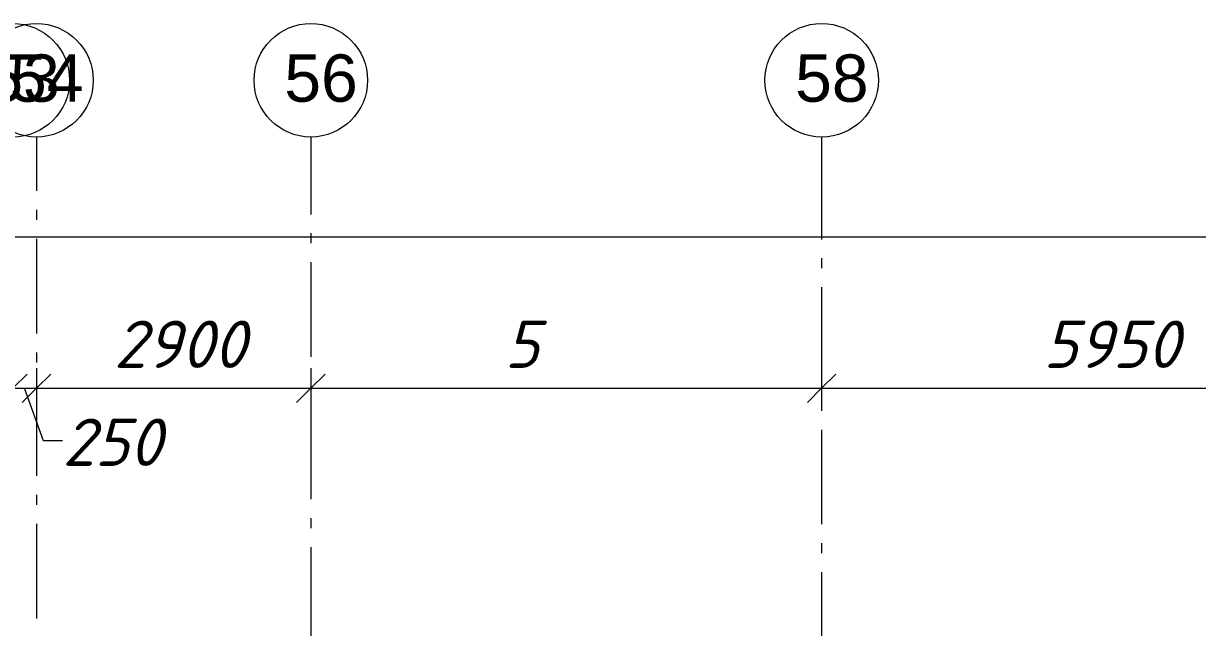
# Model space of a CAD drawing. Header units: millimetres. Extents: x -537608 to 253996, y -217170 to 186033.
# Drawn here: x -239814 to -227403, y 179437 to 185821 of the extents above; entities that cross this region are included whole.
import ezdxf

# ---------------------------------------------------------------- set-up
doc = ezdxf.new("R2010")
doc.units = ezdxf.units.MM
doc.layers.add('PDF _Геометрия', color=7, linetype='Continuous')
doc.layers.add('PDF _Текст', color=7, linetype='Continuous')
doc.styles.add('PDF ArialMT', font='arial.ttf')
doc.styles.add('PDF ISOCPEUR Italic', font='isocpeui.ttf')

msp = doc.modelspace()

# ---------------------------------------------------------------- linework, layer by layer
at = {"layer": 'PDF _Геометрия', "color": 253, "lineweight": 9, "true_color": 0xaaaaaa}
for p, q in [((-239676.1904, 184621.1603), (-239676.1904, 184050.7913)), ((-236776.1922, 184621.1603), (-236776.1922, 183803.7054)), ((-231376.193, 184621.1603), (-231376.193, 183539.4949)), ((-239676.1904, 183850.7905), (-239676.1904, 183744.9556)), ((-236776.1922, 183603.7046), (-236776.1922, 183497.874)), ((-239676.1904, 183544.9549), (-239676.1904, 182544.9553)), ((-231376.193, 183339.4942), (-231376.193, 183233.6636)), ((-236776.1922, 183297.8733), (-236776.1922, 182297.8738)), ((-231376.193, 183033.6628), (-231376.193, 182033.6632)), ((-239676.1904, 182344.9545), (-239676.1904, 182239.1239)), ((-236776.1922, 182097.873), (-236776.1922, 181992.0381)), ((-239676.1904, 182039.1232), (-239676.1904, 181039.1236)), ((-231376.193, 181833.6625), (-231376.193, 181727.8276)), ((-236776.1922, 181792.0416), (-236776.1922, 180792.0378)), ((-231376.193, 181527.8311), (-231376.193, 180527.8316)), ((-239676.1904, 180839.1228), (-239676.1904, 180733.2879)), ((-236776.1922, 180592.0413), (-236776.1922, 180486.2064)), ((-239676.1904, 180533.2915), (-239676.1904, 179533.292)), ((-236776.1922, 180286.2056), (-236776.1922, 179286.2061)), ((-231376.193, 180327.8308), (-231376.193, 180221.996)), ((-231376.193, 180021.9952), (-231376.193, 179021.9956))]:
    msp.add_line(p, q, dxfattribs=at)
at = {"layer": 'PDF _Геометрия', "lineweight": 9}
for p, q in [((-317116.1758, 183565.5155), (-213136.1964, 183565.5155)), ((-239676.1904, 182177.6485), (-239676.1904, 181965.518)), ((-236776.1922, 182177.6485), (-236776.1922, 181965.518)), ((-231376.193, 182177.6485), (-231376.193, 181965.518)), ((-239926.1914, 181965.518), (-239676.1904, 181965.518)), ((-239602.6003, 181408.7168), (-239801.1909, 181965.518)), ((-239676.1904, 181965.518), (-236776.1922, 181965.518)), ((-239676.1904, 181965.518), (-239676.1904, 181725.5153)), ((-236776.1922, 181965.518), (-231376.193, 181965.518)), ((-236776.1922, 181965.518), (-236776.1922, 181725.5153)), ((-231376.193, 181965.518), (-225426.1938, 181965.518)), ((-231376.193, 181965.518), (-231376.193, 181725.5153)), ((-239402.6017, 181408.7168), (-239602.6003, 181408.7168))]:
    msp.add_line(p, q, dxfattribs=at)
at = {"layer": 'PDF _Геометрия', "lineweight": 20}
for p, q in [((-239776.1908, 182115.5143), (-239926.1914, 181965.518)), ((-239526.192, 182115.5143), (-239676.1904, 181965.518)), ((-236626.1916, 182115.5143), (-236776.1922, 181965.518)), ((-231226.1924, 182115.5143), (-231376.193, 181965.518)), ((-239676.1904, 181965.518), (-239826.191, 181815.5174)), ((-236776.1922, 181965.518), (-236926.1906, 181815.5174)), ((-231376.193, 181965.518), (-231526.1935, 181815.5174))]:
    msp.add_line(p, q, dxfattribs=at)
for centre, radius in [((-239926.1908, 185221.1609), 600.0008), ((-239676.1903, 185221.1616), 600.0003), ((-236776.1914, 185221.1613), 600.001), ((-231376.1928, 185221.1616), 600.0003)]:
    msp.add_circle(centre, radius, dxfattribs=at)

# ---------------------------------------------------------------- texts
at = {"layer": 'PDF _Текст', "char_height": 500, "attachment_point": 4}
for s, insert, style in [('53', (-240206.6351, 185240.5564), 'PDF ArialMT'), ('54', (-239956.6342, 185240.5564), 'PDF ArialMT'), ('56', (-237056.6359, 185240.5564), 'PDF ArialMT'), ('58', (-231656.6367, 185240.5564), 'PDF ArialMT'), ('2900', (-238858.2662, 182431.0296), 'PDF ISOCPEUR Italic'), ('5 ', (-234727.4223, 182431.0296), 'PDF ISOCPEUR Italic'), ('5950', (-229033.2736, 182431.0296), 'PDF ISOCPEUR Italic'), ('250', (-239402.6146, 181395.3944), 'PDF ISOCPEUR Italic')]:
    msp.add_mtext(s, dxfattribs=dict(at, insert=insert, style=style))

doc.saveas('drawing.dxf')
